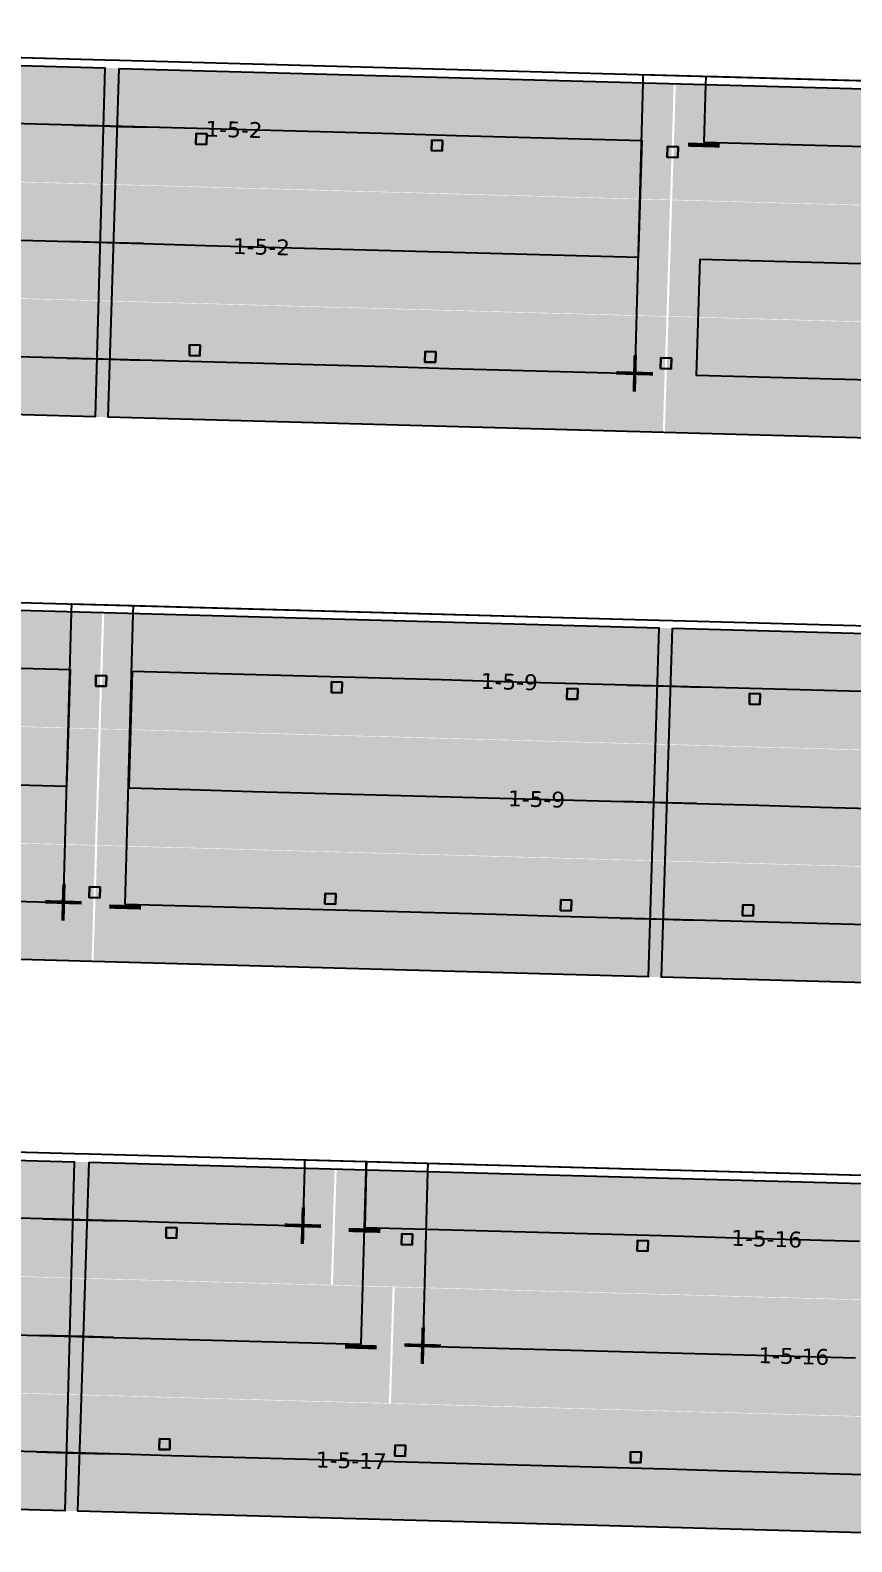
# Model space of a CAD drawing. Header units: metres. Extents: x 1477905 to 1478744, y 4202276 to 4202610.
# Drawn here: x 1478162.78 to 1478178.36, y 4202398.71 to 4202427.37 of the extents above; entities that cross this region are included whole.
import ezdxf

# ---------------------------------------------------------------- set-up
doc = ezdxf.new("R2010")
doc.units = ezdxf.units.M
for name, color, linetype in [('PVcase DC Extensions', 170, 'Continuous'), ('PVcase Device Coloring', 7, 'Continuous'), ('PVcase Polarity Symbols', 7, 'Continuous'), ('PVcase Poles', 7, 'Continuous'), ('PVcase PV Modules (full frames)', 142, 'Continuous'), ('PVcase PV Modules (optimised)', 142, 'Continuous'), ('PVcase String Cables', 150, 'Continuous'), ('PVcase Stringing Numbers', 7, 'Continuous'), ('PVcase Strings', 92, 'Continuous')]:
    doc.layers.add(name, color=color, linetype=linetype)
doc.styles.get("Standard").update_dxf_attribs({"font": 'verdana.ttf'})
doc.styles.add('UBS-Style de texte', font='verdana.ttf')

# ---------------------------------------------------------------- blocks, each defined once
blk = doc.blocks.new('3P18@15DEG F FX ID1 PVBlock')
at = {"layer": 'PVcase PV Modules (optimised)', "color": 0}
blk.add_polyline3d([(0, 0, 1.773945735132677), (21.06698842950539, -0.5810537936249766, 1.773945735132684), (20.88445742833417, -7.198992669318528, 7.019385073192552e-15), (-0.1825310011712116, -6.617938875693552, 0)], close=True, dxfattribs=at)

msp = doc.modelspace()

# ---------------------------------------------------------------- hatches: boundary and pattern name
at = {"layer": 'PVcase Device Coloring', "true_color": 0x139700, "transparency": 33554582}
for points in [[(1478158.379198081, 4202426.815126563), (1478158.310519486, 4202424.61580499), (1478174.914426429, 4202424.157848548), (1478174.983105024, 4202426.357170122)], [(1478175.022086596, 4202426.35609496), (1478174.953408001, 4202424.156773387), (1478185.466437953, 4202423.866810921), (1478185.535116548, 4202426.066132494)], [(1478159.489675924, 4202424.573619454), (1478159.420997329, 4202422.374297881), (1478174.845446347, 4202421.948872359), (1478174.914124943, 4202424.148193932)], [(1478174.953106514, 4202424.147118771), (1478174.884427919, 4202421.947797197), (1478185.397457871, 4202421.657834731), (1478185.466136466, 4202423.857156305)], [(1478143.011875139, 4202422.817218987), (1478142.943196544, 4202420.617897414), (1478174.776466266, 4202419.739896168), (1478174.845144861, 4202421.939217742)], [(1478174.884126432, 4202421.93814258), (1478174.815447837, 4202419.738821006), (1478185.328477789, 4202419.448858541), (1478185.397156384, 4202421.648180114)], [(1478147.537596262, 4202416.785730777), (1478147.47108056, 4202414.586349549), (1478164.080909217, 4202414.128229777), (1478164.147424918, 4202416.327611006)], [(1478164.188557522, 4202416.326476518), (1478164.117851767, 4202414.127210855), (1478179.542255378, 4202413.701786584), (1478179.612961133, 4202415.901052247)], [(1478148.652437977, 4202414.544103307), (1478148.585922275, 4202412.344722078), (1478164.014101523, 4202411.91919367), (1478164.080617225, 4202414.118574899)], [(1478164.121749828, 4202414.117440411), (1478164.051044073, 4202411.918174748), (1478180.64362319, 4202411.46053074), (1478180.714328945, 4202413.659796403)], [(1478132.179231425, 4202412.787576125), (1478132.112715723, 4202410.588194896), (1478163.94729383, 4202409.710157563), (1478164.013809531, 4202411.909538792)], [(1478164.054942135, 4202411.908404304), (1478163.98423638, 4202409.709138641), (1478195.81359842, 4202408.831245173), (1478195.884304175, 4202411.030510835)], [(1478153.110476952, 4202406.203364859), (1478153.038731618, 4202404.00412787), (1478168.483166716, 4202403.578151099), (1478168.55491205, 4202405.777388088)], [(1478168.593890336, 4202405.776313019), (1478168.522145001, 4202403.57707603), (1478184.896023168, 4202403.125464065), (1478184.967768502, 4202405.324701054)], [(1478153.050520244, 4202403.994139793), (1478152.97877491, 4202401.794902804), (1478169.583453323, 4202401.336925076), (1478169.655198657, 4202403.536162065)], [(1478169.694176942, 4202403.535086997), (1478169.622431608, 4202401.335850008), (1478184.823962885, 4202400.916572831), (1478184.895708219, 4202403.11580982)], [(1478152.990563536, 4202401.784914727), (1478152.918818201, 4202399.585677738), (1478184.751902602, 4202398.707681596), (1478184.823647936, 4202400.906918585)]]:
    msp.add_hatch(color=84, dxfattribs=at).paths.add_polyline_path(points, flags=0)

# ---------------------------------------------------------------- linework, layer by layer
at = {"layer": 'PVcase DC Extensions'}
for points in [[(1478163.601798494, 4202425.570472829, 83.21829868234649), (1478164.168581898, 4202425.554840237, 83.21720517839087), (1478164.435735775, 4202425.547471801, 83.21647422608903), (1478165.002467852, 4202425.531840624, 83.20876581853567)], [(1478164.93348777, 4202423.322864435, 82.6166425709896), (1478164.366755693, 4202423.338495609, 82.62435097796235), (1478164.106507832, 4202423.34567357, 82.62502830450669), (1478163.539724428, 4202423.361306163, 82.62612180837904)], [(1478163.477650363, 4202421.152139496, 82.033944934413), (1478164.044433766, 4202421.136506904, 82.03285143062394), (1478164.297775611, 4202421.129519421, 82.03222773058368), (1478164.864507688, 4202421.113888244, 82.02451932319372)], [(1478174.09987753, 4202414.952502054, 82.89477805848546), (1478174.66663407, 4202414.936870202, 82.88915046568995), (1478174.927051967, 4202414.929687552, 82.88560516144416), (1478175.493754184, 4202414.9140572, 82.87594652263249)], [(1478175.422738044, 4202412.705137166, 82.28385447221898), (1478174.856035827, 4202412.720767519, 82.29351311124012), (1478174.599826377, 4202412.727834094, 82.29700165864851), (1478174.033069837, 4202412.743465947, 82.30262925181846)], [(1478173.966262144, 4202410.53442984, 81.7104804448997), (1478174.533018684, 4202410.518797987, 81.70485285185678), (1478174.785019686, 4202410.511847486, 81.70142106128456), (1478175.351721904, 4202410.496217133, 81.69176242226342)], [(1478163.021708556, 4202404.829392833, 82.9811800283803), (1478163.588492244, 4202404.813760228, 82.98211462661871), (1478163.868630111, 4202404.806033676, 82.97656382118701), (1478164.435314413, 4202404.790403818, 82.9659050537582)], [(1478164.36325413, 4202402.581512583, 82.37383172118703), (1478163.796569828, 4202402.597142447, 82.38449048978038), (1478163.528535536, 4202402.604535166, 82.38993745717113), (1478162.961751848, 4202402.620167767, 82.38900285780828)], [(1478162.90179514, 4202400.410942701, 81.79682568698682), (1478163.468578828, 4202400.395310095, 81.79776028497582), (1478163.724509545, 4202400.388251207, 81.79241715562928), (1478164.291193847, 4202400.372621349, 81.78175838861587)]]:
    msp.add_polyline3d(points, dxfattribs=at)
at = {"layer": 'PVcase Poles'}
for points in [[(1478165.926148999, 4202425.210441369, 79.77981259406167), (1478165.931663152, 4202425.41036534, 79.77981259406167), (1478165.931663152, 4202425.41036534, 83.17041672277263), (1478165.926148999, 4202425.210441369, 83.11682193098483), (1478165.926148999, 4202425.210441369, 79.77981259406167), (1478166.12607297, 4202425.204927216, 79.77981259406167), (1478166.12607297, 4202425.204927216, 83.1141026646283), (1478165.926148999, 4202425.210441369, 83.11682193098483), (1478166.12607297, 4202425.204927216, 83.1141026646283), (1478166.131587123, 4202425.404851188, 83.16769745641611), (1478166.131587123, 4202425.404851188, 79.77981259406167), (1478166.12607297, 4202425.204927216, 79.77981259406167), (1478166.131587123, 4202425.404851188, 79.77981259406167), (1478165.931663152, 4202425.41036534, 79.77981259406167), (1478166.131587123, 4202425.404851188, 79.77981259406167), (1478166.131587123, 4202425.404851188, 83.16769745641611), (1478165.931663152, 4202425.41036534, 83.17041672277263)], [(1478170.393037272, 4202425.087239024, 79.75779995250696), (1478170.398551425, 4202425.287162996, 79.75779995250696), (1478170.398551425, 4202425.287162996, 83.1096603322134), (1478170.393037272, 4202425.087239024, 83.0560655404256), (1478170.393037272, 4202425.087239024, 79.75779995250696), (1478170.592961243, 4202425.081724872, 79.75779995250696), (1478170.592961243, 4202425.081724872, 83.05334627406909), (1478170.393037272, 4202425.087239024, 83.0560655404256), (1478170.592961243, 4202425.081724872, 83.05334627406909), (1478170.598475395, 4202425.281648844, 83.10694106585689), (1478170.598475395, 4202425.281648844, 79.75779995250696), (1478170.592961243, 4202425.081724872, 79.75779995250696), (1478170.598475395, 4202425.281648844, 79.75779995250696), (1478170.398551425, 4202425.287162996, 79.75779995250696), (1478170.598475395, 4202425.281648844, 79.75779995250696), (1478170.598475395, 4202425.281648844, 83.10694106585689), (1478170.398551425, 4202425.287162996, 83.1096603322134)], [(1478174.859925546, 4202424.964036679, 79.68925363492346), (1478174.865439698, 4202425.163960651, 79.68925363492346), (1478174.865439698, 4202425.163960651, 83.04890394140291), (1478174.859925546, 4202424.964036679, 82.99530914961511), (1478174.859925546, 4202424.964036679, 79.68925363492346), (1478175.059849516, 4202424.958522527, 79.68925363492346), (1478175.059849516, 4202424.958522527, 82.9925898832586), (1478174.859925546, 4202424.964036679, 82.99530914961511), (1478175.059849516, 4202424.958522527, 82.9925898832586), (1478175.065363669, 4202425.158446498, 83.04618467504639), (1478175.065363669, 4202425.158446498, 79.68925363492346), (1478175.059849516, 4202424.958522527, 79.68925363492346), (1478175.065363669, 4202425.158446498, 79.68925363492346), (1478174.865439698, 4202425.163960651, 79.68925363492346), (1478175.065363669, 4202425.158446498, 79.68925363492346), (1478175.065363669, 4202425.158446498, 83.04618467504639), (1478174.865439698, 4202425.163960651, 83.04890394140291)], [(1478165.800957002, 4202421.201368976, 79.74546816395869), (1478165.806471155, 4202421.401292948, 79.74546816395869), (1478165.806471155, 4202421.401292948, 82.09577183708592), (1478165.800957002, 4202421.201368976, 82.04217704529812), (1478165.800957002, 4202421.201368976, 79.74546816395869), (1478166.000880973, 4202421.195854824, 79.74546816395869), (1478166.000880973, 4202421.195854824, 82.03945777894161), (1478165.800957002, 4202421.201368976, 82.04217704529812), (1478166.000880973, 4202421.195854824, 82.03945777894161), (1478166.006395125, 4202421.395778796, 82.0930525707294), (1478166.006395125, 4202421.395778796, 79.74546816395869), (1478166.000880973, 4202421.195854824, 79.74546816395869), (1478166.006395125, 4202421.395778796, 79.74546816395869), (1478165.806471155, 4202421.401292948, 79.74546816395869), (1478166.006395125, 4202421.395778796, 79.74546816395869), (1478166.006395125, 4202421.395778796, 82.0930525707294), (1478165.806471155, 4202421.401292948, 82.09577183708592)], [(1478170.267845275, 4202421.078166631, 79.67862141366622), (1478170.273359427, 4202421.278090603, 79.67862141366622), (1478170.273359427, 4202421.278090603, 82.03501544627687), (1478170.267845275, 4202421.078166631, 81.98142065448907), (1478170.267845275, 4202421.078166631, 79.67862141366622), (1478170.467769246, 4202421.072652479, 79.67862141366622), (1478170.467769246, 4202421.072652479, 81.97870138813256), (1478170.267845275, 4202421.078166631, 81.98142065448907), (1478170.467769246, 4202421.072652479, 81.97870138813256), (1478170.473283398, 4202421.27257645, 82.03229617992035), (1478170.473283398, 4202421.27257645, 79.67862141366622), (1478170.467769246, 4202421.072652479, 79.67862141366622), (1478170.473283398, 4202421.27257645, 79.67862141366622), (1478170.273359427, 4202421.278090603, 79.67862141366622), (1478170.473283398, 4202421.27257645, 79.67862141366622), (1478170.473283398, 4202421.27257645, 82.03229617992035), (1478170.273359427, 4202421.278090603, 82.03501544627687)], [(1478174.734733548, 4202420.954964286, 79.61778560224343), (1478174.7402477, 4202421.154888257, 79.61778560224343), (1478174.7402477, 4202421.154888257, 81.97425905546783), (1478174.734733548, 4202420.954964286, 81.92066426368002), (1478174.734733548, 4202420.954964286, 79.61778560224343), (1478174.934657519, 4202420.949450133, 79.61778560224343), (1478174.934657519, 4202420.949450133, 81.91794499732352), (1478174.734733548, 4202420.954964286, 81.92066426368002), (1478174.934657519, 4202420.949450133, 81.91794499732352), (1478174.940171671, 4202421.149374105, 81.9715397891113), (1478174.940171671, 4202421.149374105, 79.61778560224343), (1478174.934657519, 4202420.949450133, 79.61778560224343), (1478174.940171671, 4202421.149374105, 79.61778560224343), (1478174.7402477, 4202421.154888257, 79.61778560224343), (1478174.940171671, 4202421.149374105, 79.61778560224343), (1478174.940171671, 4202421.149374105, 81.9715397891113), (1478174.7402477, 4202421.154888257, 81.97425905546783)], [(1478164.025520223, 4202414.934442405, 79.64845971590462), (1478164.031034376, 4202415.134366376, 79.64845971590462), (1478164.031034376, 4202415.134366376, 82.96905651197123), (1478164.025520223, 4202414.934442405, 82.91546403351681), (1478164.025520223, 4202414.934442405, 79.64845971590462), (1478164.225444194, 4202414.928928252, 79.64845971590462), (1478164.225444194, 4202414.928928252, 82.91347889416095), (1478164.025520223, 4202414.934442405, 82.91546403351681), (1478164.225444194, 4202414.928928252, 82.91347889416095), (1478164.230958347, 4202415.128852224, 82.96707137261537), (1478164.230958347, 4202415.128852224, 79.64845971590462), (1478164.225444194, 4202414.928928252, 79.64845971590462), (1478164.230958347, 4202415.128852224, 79.64845971590462), (1478164.031034376, 4202415.134366376, 79.64845971590462), (1478164.230958347, 4202415.128852224, 79.64845971590462), (1478164.230958347, 4202415.128852224, 82.96707137261537), (1478164.031034376, 4202415.134366376, 82.96905651197123)], [(1478168.492601311, 4202414.811234741, 79.58762127849363), (1478168.498115463, 4202415.011158713, 79.58762127849363), (1478168.498115463, 4202415.011158713, 82.92470075849316), (1478168.492601311, 4202414.811234741, 82.87110828003874), (1478168.492601311, 4202414.811234741, 79.58762127849363), (1478168.692525281, 4202414.805720589, 79.58762127849363), (1478168.692525281, 4202414.805720589, 82.86912314068287), (1478168.492601311, 4202414.811234741, 82.87110828003874), (1478168.692525281, 4202414.805720589, 82.86912314068287), (1478168.698039434, 4202415.005644561, 82.92271561913728), (1478168.698039434, 4202415.005644561, 79.58762127849363), (1478168.692525281, 4202414.805720589, 79.58762127849363), (1478168.698039434, 4202415.005644561, 79.58762127849363), (1478168.498115463, 4202415.011158713, 79.58762127849363), (1478168.698039434, 4202415.005644561, 79.58762127849363), (1478168.698039434, 4202415.005644561, 82.92271561913728), (1478168.498115463, 4202415.011158713, 82.92470075849316)], [(1478172.959682398, 4202414.688027078, 79.52678284108262), (1478172.96519655, 4202414.88795105, 79.52678284108262), (1478172.96519655, 4202414.88795105, 82.88034500501507), (1478172.959682398, 4202414.688027078, 82.82675252656065), (1478172.959682398, 4202414.688027078, 79.52678284108262), (1478173.159606369, 4202414.682512926, 79.52678284108262), (1478173.159606369, 4202414.682512926, 82.82476738720479), (1478172.959682398, 4202414.688027078, 82.82675252656065), (1478173.159606369, 4202414.682512926, 82.82476738720479), (1478173.165120521, 4202414.882436898, 82.8783598656592), (1478173.165120521, 4202414.882436898, 79.52678284108262), (1478173.159606369, 4202414.682512926, 79.52678284108262), (1478173.165120521, 4202414.882436898, 79.52678284108262), (1478172.96519655, 4202414.88795105, 79.52678284108262), (1478173.165120521, 4202414.882436898, 79.52678284108262), (1478173.165120521, 4202414.882436898, 82.8783598656592), (1478172.96519655, 4202414.88795105, 82.88034500501507)], [(1478176.417200536, 4202414.59266442, 79.47969392626561), (1478176.422714688, 4202414.792588391, 79.47969392626561), (1478176.422714688, 4202414.792588391, 82.83439261287874), (1478176.417200536, 4202414.59266442, 82.78079499717252), (1478176.417200536, 4202414.59266442, 79.47969392626561), (1478176.617124506, 4202414.587150267, 79.47969392626561), (1478176.617124506, 4202414.587150267, 82.7773875752993), (1478176.417200536, 4202414.59266442, 82.78079499717252), (1478176.617124506, 4202414.587150267, 82.7773875752993), (1478176.622638659, 4202414.787074239, 82.83098519100551), (1478176.622638659, 4202414.787074239, 79.47969392626561), (1478176.617124506, 4202414.587150267, 79.47969392626561), (1478176.622638659, 4202414.787074239, 79.47969392626561), (1478176.422714688, 4202414.792588391, 79.47969392626561), (1478176.622638659, 4202414.787074239, 79.47969392626561), (1478176.622638659, 4202414.787074239, 82.83098519100551), (1478176.422714688, 4202414.792588391, 82.83439261287874)], [(1478163.904270896, 4202410.925261267, 79.58483736349815), (1478163.909785048, 4202411.125185239, 79.58483736349815), (1478163.909785048, 4202411.125185239, 81.89436523875669), (1478163.904270896, 4202410.925261267, 81.84077276030227), (1478163.904270896, 4202410.925261267, 79.58483736349815), (1478164.104194866, 4202410.919747115, 79.58483736349815), (1478164.104194866, 4202410.919747115, 81.8387876209464), (1478163.904270896, 4202410.925261267, 81.84077276030227), (1478164.104194866, 4202410.919747115, 81.8387876209464), (1478164.109709019, 4202411.119671087, 81.89238009940081), (1478164.109709019, 4202411.119671087, 79.58483736349815), (1478164.104194866, 4202410.919747115, 79.58483736349815), (1478164.109709019, 4202411.119671087, 79.58483736349815), (1478163.909785048, 4202411.125185239, 79.58483736349815), (1478164.109709019, 4202411.119671087, 79.58483736349815), (1478164.109709019, 4202411.119671087, 81.89238009940081), (1478163.909785048, 4202411.125185239, 81.89436523875669)], [(1478168.371351983, 4202410.802053605, 79.51609954949608), (1478168.376866135, 4202411.001977577, 79.51609954949608), (1478168.376866135, 4202411.001977577, 81.85000948552832), (1478168.371351983, 4202410.802053605, 81.79641700707391), (1478168.371351983, 4202410.802053605, 79.51609954949608), (1478168.571275953, 4202410.796539453, 79.51609954949608), (1478168.571275953, 4202410.796539453, 81.79443186771803), (1478168.371351983, 4202410.802053605, 81.79641700707391), (1478168.571275953, 4202410.796539453, 81.79443186771803), (1478168.576790106, 4202410.996463425, 81.84802434617245), (1478168.576790106, 4202410.996463425, 79.51609954949608), (1478168.571275953, 4202410.796539453, 79.51609954949608), (1478168.576790106, 4202410.996463425, 79.51609954949608), (1478168.376866135, 4202411.001977577, 79.51609954949608), (1478168.576790106, 4202410.996463425, 79.51609954949608), (1478168.576790106, 4202410.996463425, 81.84802434617245), (1478168.376866135, 4202411.001977577, 81.85000948552832)], [(1478172.83843307, 4202410.678845941, 79.4552611120681), (1478172.843947222, 4202410.878769913, 79.4552611120681), (1478172.843947222, 4202410.878769913, 81.80565373180052), (1478172.83843307, 4202410.678845941, 81.7520612533461), (1478172.83843307, 4202410.678845941, 79.4552611120681), (1478173.038357041, 4202410.673331789, 79.4552611120681), (1478173.038357041, 4202410.673331789, 81.75007611399023), (1478172.83843307, 4202410.678845941, 81.7520612533461), (1478173.038357041, 4202410.673331789, 81.75007611399023), (1478173.043871193, 4202410.87325576, 81.80366859244465), (1478173.043871193, 4202410.87325576, 79.4552611120681), (1478173.038357041, 4202410.673331789, 79.4552611120681), (1478173.043871193, 4202410.87325576, 79.4552611120681), (1478172.843947222, 4202410.878769913, 79.4552611120681), (1478173.043871193, 4202410.87325576, 79.4552611120681), (1478173.043871193, 4202410.87325576, 81.80366859244465), (1478172.843947222, 4202410.878769913, 81.80565373180052)], [(1478176.288313294, 4202410.583693947, 79.40827622016683), (1478176.293827447, 4202410.783617918, 79.40827622016683), (1478176.293827447, 4202410.783617918, 81.75980434766727), (1478176.288313294, 4202410.583693947, 81.70620673196106), (1478176.288313294, 4202410.583693947, 79.40827622016683), (1478176.488237265, 4202410.578179794, 79.40827622016683), (1478176.488237265, 4202410.578179794, 81.70279931008783), (1478176.288313294, 4202410.583693947, 81.70620673196106), (1478176.488237265, 4202410.578179794, 81.70279931008783), (1478176.493751417, 4202410.778103766, 81.75639692579404), (1478176.493751417, 4202410.778103766, 79.40827622016683), (1478176.488237265, 4202410.578179794, 79.40827622016683), (1478176.493751417, 4202410.778103766, 79.40827622016683), (1478176.293827447, 4202410.783617918, 79.40827622016683), (1478176.493751417, 4202410.778103766, 79.40827622016683), (1478176.493751417, 4202410.778103766, 81.75639692579404), (1478176.293827447, 4202410.783617918, 81.75980434766727)], [(1478165.358635614, 4202404.469014491, 79.50068898662481), (1478165.364149767, 4202404.668938463, 79.50068898662481), (1478165.364149767, 4202404.668938463, 82.9227080216068), (1478165.358635614, 4202404.469014491, 82.86910871147835), (1478165.358635614, 4202404.469014491, 79.50068898662481), (1478165.558559585, 4202404.463500339, 79.50068898662481), (1478165.558559585, 4202404.463500339, 82.86534834062712), (1478165.358635614, 4202404.469014491, 82.86910871147835), (1478165.558559585, 4202404.463500339, 82.86534834062712), (1478165.564073737, 4202404.66342431, 82.91894765075556), (1478165.564073737, 4202404.66342431, 79.50068898662481), (1478165.558559585, 4202404.463500339, 79.50068898662481), (1478165.564073737, 4202404.66342431, 79.50068898662481), (1478165.364149767, 4202404.668938463, 79.50068898662481), (1478165.564073737, 4202404.66342431, 79.50068898662481), (1478165.564073737, 4202404.66342431, 82.91894765075556), (1478165.364149767, 4202404.668938463, 82.9227080216068)], [(1478169.825147335, 4202404.345822532, 79.41043009953609), (1478169.830661488, 4202404.545746503, 79.41043009953609), (1478169.830661488, 4202404.545746503, 82.83869738345454), (1478169.825147335, 4202404.345822532, 82.78509807332611), (1478169.825147335, 4202404.345822532, 79.41043009953609), (1478170.025071306, 4202404.340308379, 79.41043009953609), (1478170.025071306, 4202404.340308379, 82.78133770247487), (1478169.825147335, 4202404.345822532, 82.78509807332611), (1478170.025071306, 4202404.340308379, 82.78133770247487), (1478170.030585459, 4202404.540232351, 82.83493701260332), (1478170.030585459, 4202404.540232351, 79.41043009953609), (1478170.025071306, 4202404.340308379, 79.41043009953609), (1478170.030585459, 4202404.540232351, 79.41043009953609), (1478169.830661488, 4202404.545746503, 79.41043009953609), (1478170.030585459, 4202404.540232351, 79.41043009953609), (1478170.030585459, 4202404.540232351, 82.83493701260332), (1478169.830661488, 4202404.545746503, 82.83869738345454)], [(1478174.291659056, 4202404.222630572, 79.33545067138974), (1478174.297173209, 4202404.422554543, 79.33545067138974), (1478174.297173209, 4202404.422554543, 82.75468674505233), (1478174.291659056, 4202404.222630572, 82.70108743492388), (1478174.291659056, 4202404.222630572, 79.33545067138974), (1478174.491583027, 4202404.217116419, 79.33545067138974), (1478174.491583027, 4202404.217116419, 82.69732706407265), (1478174.291659056, 4202404.222630572, 82.70108743492388), (1478174.491583027, 4202404.217116419, 82.69732706407265), (1478174.49709718, 4202404.417040391, 82.75092637420109), (1478174.49709718, 4202404.417040391, 79.33545067138974), (1478174.491583027, 4202404.217116419, 79.33545067138974), (1478174.49709718, 4202404.417040391, 79.33545067138974), (1478174.297173209, 4202404.422554543, 79.33545067138974), (1478174.49709718, 4202404.417040391, 79.33545067138974), (1478174.49709718, 4202404.417040391, 82.75092637420109), (1478174.297173209, 4202404.422554543, 82.75468674505233)], [(1478165.227853358, 4202400.460096284, 79.47291134716819), (1478165.233367511, 4202400.660020255, 79.47291134716819), (1478165.233367511, 4202400.660020255, 81.84815372655012), (1478165.227853358, 4202400.460096284, 81.79455441642168), (1478165.227853358, 4202400.460096284, 79.47291134716819), (1478165.427777329, 4202400.454582131, 79.47291134716819), (1478165.427777329, 4202400.454582131, 81.79079404557045), (1478165.227853358, 4202400.460096284, 81.79455441642168), (1478165.427777329, 4202400.454582131, 81.79079404557045), (1478165.433291481, 4202400.654506103, 81.84439335569888), (1478165.433291481, 4202400.654506103, 79.47291134716819), (1478165.427777329, 4202400.454582131, 79.47291134716819), (1478165.433291481, 4202400.654506103, 79.47291134716819), (1478165.233367511, 4202400.660020255, 79.47291134716819), (1478165.433291481, 4202400.654506103, 79.47291134716819), (1478165.433291481, 4202400.654506103, 81.84439335569888), (1478165.233367511, 4202400.660020255, 81.84815372655012)], [(1478169.694365079, 4202400.336904325, 79.37833845872123), (1478169.699879231, 4202400.536828296, 79.37833845872123), (1478169.699879231, 4202400.536828296, 81.76414308840053), (1478169.694365079, 4202400.336904325, 81.7105437782721), (1478169.694365079, 4202400.336904325, 79.37833845872123), (1478169.89428905, 4202400.331390172, 79.37833845872123), (1478169.89428905, 4202400.331390172, 81.70678340742086), (1478169.694365079, 4202400.336904325, 81.7105437782721), (1478169.89428905, 4202400.331390172, 81.70678340742086), (1478169.899803202, 4202400.531314144, 81.76038271754929), (1478169.899803202, 4202400.531314144, 79.37833845872123), (1478169.89428905, 4202400.331390172, 79.37833845872123), (1478169.899803202, 4202400.531314144, 79.37833845872123), (1478169.699879231, 4202400.536828296, 79.37833845872123), (1478169.899803202, 4202400.531314144, 79.37833845872123), (1478169.899803202, 4202400.531314144, 81.76038271754929), (1478169.699879231, 4202400.536828296, 81.76414308840053)], [(1478174.1608768, 4202400.213712365, 79.29036967808543), (1478174.166390952, 4202400.413636337, 79.29036967808543), (1478174.166390952, 4202400.413636337, 81.68013245024828), (1478174.1608768, 4202400.213712365, 81.62653314011985), (1478174.1608768, 4202400.213712365, 79.29036967808543), (1478174.360800771, 4202400.208198213, 79.29036967808543), (1478174.360800771, 4202400.208198213, 81.62277276926861), (1478174.1608768, 4202400.213712365, 81.62653314011985), (1478174.360800771, 4202400.208198213, 81.62277276926861), (1478174.366314923, 4202400.408122185, 81.67637207939705), (1478174.366314923, 4202400.408122185, 79.29036967808543), (1478174.360800771, 4202400.208198213, 79.29036967808543), (1478174.366314923, 4202400.408122185, 79.29036967808543), (1478174.166390952, 4202400.413636337, 79.29036967808543), (1478174.366314923, 4202400.408122185, 79.29036967808543), (1478174.366314923, 4202400.408122185, 81.67637207939705), (1478174.166390952, 4202400.413636337, 81.68013245024828)]]:
    msp.add_polyline3d(points, dxfattribs=at)
at = {"layer": 'PVcase String Cables'}
for points in [[(1478195.321906073, 4202415.617837013, 82.8334404731007), (1478196.031156471, 4202415.598274995, 82.82135230132256), (1478196.031156471, 4202415.598274995, 79.2095591143313), (1478197.120782132, 4202415.568221748, 79.2), (1478197.191627125, 4202418.148372934, 79.2), (1478197.262472117, 4202420.728524121, 79.2), (1478197.33331711, 4202423.308675306, 79.2), (1478197.404162103, 4202425.888826492, 79.2), (1478196.315999958, 4202425.91883936, 79.20630078070609), (1478196.315999958, 4202425.91883936, 82.9923492344393), (1478185.804484446, 4202426.20876005, 83.22106660622603), (1478185.539798373, 4202426.216060421, 83.22472566603214), (1478164.474756897, 4202426.797060502, 83.51124187426069), (1478164.203696378, 4202426.804536689, 83.51199952218735), (1478143.700601471, 4202427.370037584, 83.55155646068384), (1478143.696465857, 4202427.220094615, 83.55155631119159), (1478143.544267918, 4202421.701927024, 82.07240271783314)], [(1478195.321906073, 4202415.617837013, 82.8334404731007), (1478196.031156471, 4202415.598274995, 82.82135230132256), (1478196.031156471, 4202415.598274995, 79.2095591143313), (1478197.120782132, 4202415.568221748, 79.2), (1478197.191627125, 4202418.148372934, 79.2), (1478197.262472117, 4202420.728524121, 79.2), (1478197.33331711, 4202423.308675306, 79.2), (1478197.404162103, 4202425.888826492, 79.2), (1478196.315999958, 4202425.91883936, 79.20630078070609), (1478196.315999958, 4202425.91883936, 82.9923492344393), (1478185.804484446, 4202426.208760049, 83.22106660622535), (1478185.539798373, 4202426.21606042, 83.22472566603174), (1478164.474756897, 4202426.7970605, 83.5112418742599), (1478164.203696378, 4202426.804536686, 83.5119995221872), (1478157.773507628, 4202426.981889301, 83.52440538491427), (1478157.769372014, 4202426.831946326, 83.52440523542172), (1478157.739038952, 4202425.732175043, 83.22960979490905)], [(1478195.321906073, 4202415.617837013, 82.8334404731007), (1478196.031156471, 4202415.598274995, 82.82135230132256), (1478196.031156471, 4202415.598274995, 79.2095591143313), (1478197.120782132, 4202415.568221748, 79.2), (1478197.191627125, 4202418.148372933, 79.2), (1478197.262472117, 4202420.72852412, 79.2), (1478197.33331711, 4202423.308675306, 79.2), (1478197.404162103, 4202425.888826491, 79.2), (1478196.315999958, 4202425.918839359, 79.20630078070533), (1478196.315999958, 4202425.918839359, 82.99234923443862), (1478185.804484446, 4202426.208760048, 83.22106660622468), (1478185.539798373, 4202426.21606042, 83.22472566603452), (1478164.474756897, 4202426.7970605, 83.5112418742599), (1478164.203696378, 4202426.804536686, 83.5119995221872), (1478158.944917909, 4202426.949580346, 83.52214536492026), (1478158.940782295, 4202426.799637371, 83.52214521542766), (1478158.849516795, 4202423.490667934, 82.63517069859539)], [(1478195.321906073, 4202415.617837013, 82.8334404731007), (1478196.031156471, 4202415.598274995, 82.82135230132256), (1478196.031156471, 4202415.598274995, 79.2095591143313), (1478197.120782132, 4202415.568221748, 79.2), (1478197.191627125, 4202418.148372933, 79.2), (1478197.262472117, 4202420.72852412, 79.2), (1478197.33331711, 4202423.308675306, 79.2), (1478197.404162103, 4202425.888826491, 79.2), (1478196.315999958, 4202425.918839359, 79.20630078070533), (1478196.315999958, 4202425.918839359, 82.99234923443862), (1478185.804484446, 4202426.208760048, 83.22106660622468), (1478185.539798373, 4202426.21606042, 83.22472566603452), (1478164.474756897, 4202426.797060499, 83.51124187426267), (1478164.203696378, 4202426.804536686, 83.5119995221872), (1478158.946059537, 4202426.949548858, 83.52214316236008), (1478158.941923923, 4202426.799605884, 83.52214301286752), (1478158.91159086, 4202425.6998346, 83.22734757235484)], [(1478195.321906073, 4202415.617837013, 82.8334404731007), (1478196.031156471, 4202415.598274995, 82.82135230132256), (1478196.031156471, 4202415.598274995, 79.2095591143313), (1478197.120782132, 4202415.568221748, 79.2), (1478197.191627125, 4202418.148372934, 79.2), (1478197.262472117, 4202420.728524121, 79.2), (1478197.33331711, 4202423.308675307, 79.2), (1478197.404162103, 4202425.888826493, 79.2), (1478196.315999958, 4202425.918839361, 79.20630078070684), (1478196.315999958, 4202425.918839361, 82.99234923443998), (1478185.804484446, 4202426.208760049, 83.22106660622535), (1478185.539798373, 4202426.21606042, 83.22472566603174), (1478164.474756897, 4202426.797060499, 83.51124187426267), (1478164.203696378, 4202426.804536686, 83.5119995221872), (1478160.117469818, 4202426.917239903, 83.51988314236561), (1478160.113334204, 4202426.767296928, 83.51988299287301), (1478160.022068703, 4202423.458327491, 82.6329084760412)], [(1478195.321906073, 4202415.617837013, 82.8334404731007), (1478196.031156471, 4202415.598274995, 82.82135230132256), (1478196.031156471, 4202415.598274995, 79.2095591143313), (1478197.120782132, 4202415.568221748, 79.2), (1478197.191627125, 4202418.148372934, 79.2), (1478197.262472117, 4202420.728524121, 79.2), (1478197.33331711, 4202423.308675306, 79.2), (1478197.404162103, 4202425.888826492, 79.2), (1478196.315999958, 4202425.918839359, 79.20630078070533), (1478196.315999958, 4202425.918839359, 82.99234923443862), (1478185.804484446, 4202426.208760043, 83.22106660622569), (1478185.539798373, 4202426.216060414, 83.22472566603214), (1478174.400407039, 4202426.523298695, 83.37623812189695), (1478174.396271425, 4202426.373355723, 83.37623069261186), (1478174.244073487, 4202420.855188131, 81.89694313823705)], [(1478195.321906073, 4202415.617837013, 82.8334404731007), (1478196.031156471, 4202415.598274995, 82.82135230132256), (1478196.031156471, 4202415.598274995, 79.2095591143313), (1478197.120782132, 4202415.568221748, 79.2), (1478197.191627125, 4202418.148372934, 79.2), (1478197.262472117, 4202420.728524121, 79.2), (1478197.33331711, 4202423.308675306, 79.2), (1478197.404162103, 4202425.888826492, 79.2), (1478196.315999958, 4202425.918839359, 79.20630078070533), (1478196.315999958, 4202425.918839359, 82.99234923443862), (1478185.804484446, 4202426.208760042, 83.221066606225), (1478185.539798373, 4202426.216060414, 83.22472566603214), (1478175.588948051, 4202426.490517253, 83.36007217868826), (1478175.584812437, 4202426.34057428, 83.36006474940278), (1478175.554479375, 4202425.240802997, 83.06524261045563)], [(1478132.712730114, 4202411.672253659, 81.79922622862681), (1478132.864928053, 4202417.190421252, 83.27839919554535), (1478132.869063666, 4202417.340364204, 83.2784003978736), (1478153.360654343, 4202416.775180606, 83.3905205433516), (1478153.638475549, 4202416.767517951, 83.39310459083799), (1478174.704426301, 4202416.186492788, 83.1839308375258), (1478174.967224861, 4202416.179244476, 83.18035727945468), (1478195.321906073, 4202415.617837013, 82.8334404731007)], [(1478146.8985584, 4202415.70274833, 83.06055114888402), (1478146.928891462, 4202416.802519615, 83.35535045073956), (1478146.933027076, 4202416.952462574, 83.35535165306688), (1478153.360654343, 4202416.775180606, 83.3905205433516), (1478153.638475549, 4202416.767517951, 83.39310459083799), (1478174.704426301, 4202416.186492788, 83.1839308375258), (1478174.967224861, 4202416.179244476, 83.18035727945468), (1478195.321906073, 4202415.617837013, 82.8334404731007)], [(1478148.013400115, 4202413.46112086, 82.47479758786476), (1478148.104665615, 4202416.770090299, 83.36178372237644), (1478148.108801229, 4202416.920033257, 83.36178492470376), (1478153.360654343, 4202416.775180606, 83.3905205433516), (1478153.638475549, 4202416.767517951, 83.39310459084031), (1478174.704426301, 4202416.186492788, 83.1839308375258), (1478174.967224861, 4202416.179244476, 83.18035727945468), (1478195.321906073, 4202415.617837013, 82.8334404731007)], [(1478148.071094951, 4202415.670408311, 83.06696670591687), (1478148.101428013, 4202416.770179596, 83.36176600777242), (1478148.105563627, 4202416.920122555, 83.36176721009973), (1478153.360654343, 4202416.775180606, 83.3905205433516), (1478153.638475549, 4202416.767517951, 83.39310459084031), (1478174.704426301, 4202416.186492788, 83.1839308375258), (1478174.967224861, 4202416.179244476, 83.18035727945468), (1478195.321906073, 4202415.617837013, 82.8334404731007)], [(1478149.185936666, 4202413.428780841, 82.48121314489887), (1478149.277202166, 4202416.73775028, 83.36819927941058), (1478149.28133778, 4202416.887693239, 83.36820048173904), (1478153.360654343, 4202416.775180607, 83.39052054335147), (1478153.638475549, 4202416.767517952, 83.39310459083828), (1478174.704426301, 4202416.186492789, 83.18393083752609), (1478174.967224861, 4202416.179244476, 83.18035727945468), (1478195.321906073, 4202415.617837013, 82.8334404731007)], [(1478163.413795141, 4202410.825480029, 81.81526086285717), (1478163.56599308, 4202416.343647622, 83.29448456648184), (1478163.570128694, 4202416.493590586, 83.29448852601762), (1478174.704426301, 4202416.186492788, 83.1839308375258), (1478174.967224861, 4202416.179244476, 83.18035727945468), (1478195.321906073, 4202415.617837013, 82.8334404731007)], [(1478164.586291475, 4202410.793141119, 81.80361859441649), (1478164.738489413, 4202416.311308711, 83.28284229779376), (1478164.742625027, 4202416.461251676, 83.28284625732981), (1478174.704426301, 4202416.186492788, 83.1839308375258), (1478174.967224861, 4202416.179244476, 83.18035727945468), (1478195.321906073, 4202415.617837013, 82.8334404731007)], [(1478195.321906073, 4202415.617837013, 82.8334404731007), (1478196.031156471, 4202415.598274995, 82.82135230132256), (1478196.031156471, 4202415.598274995, 79.2095591143313), (1478196.92085816, 4202415.573735904, 79.2), (1478196.84932561, 4202412.968544133, 79.2), (1478196.777793061, 4202410.363352362, 79.19999999999999), (1478196.706260512, 4202407.758160591, 79.2), (1478196.634727962, 4202405.15296882, 79.15788280688861), (1478195.744047544, 4202405.177534896, 79.18287926588822), (1478195.744047544, 4202405.177534896, 82.61126678904363), (1478185.233251589, 4202405.467435745, 82.87097798144063), (1478184.972659387, 4202405.474623202, 82.87512756556511), (1478163.909393663, 4202406.055574316, 83.27130662113949), (1478163.622408963, 4202406.063489711, 83.27690911967107), (1478142.555449153, 4202406.644542712, 83.24217069958777), (1478142.285561313, 4202406.651986554, 83.23938589041713), (1478121.806239898, 4202407.216831756, 82.979859128673), (1478121.802104284, 4202407.066888788, 82.97985267938674), (1478121.649906345, 4202401.548721196, 81.5005831593982)], [(1478195.321906073, 4202415.617837013, 82.8334404731007), (1478196.031156471, 4202415.598274995, 82.82135230132256), (1478196.031156471, 4202415.598274995, 79.2095591143313), (1478196.92085816, 4202415.573735904, 79.2), (1478196.84932561, 4202412.968544133, 79.2), (1478196.777793061, 4202410.363352362, 79.19999999999999), (1478196.706260512, 4202407.758160591, 79.2), (1478196.634727962, 4202405.15296882, 79.15788280688861), (1478195.744047544, 4202405.177534896, 79.18287926588822), (1478195.744047544, 4202405.177534896, 82.61126678904363), (1478185.233251589, 4202405.467435746, 82.87097798144141), (1478184.972659387, 4202405.474623203, 82.87512756556568), (1478163.909393663, 4202406.055574317, 83.27130662113625), (1478163.622408963, 4202406.063489713, 83.27690911967137), (1478142.555449153, 4202406.644542715, 83.24217069958765), (1478142.285561313, 4202406.651986558, 83.23938589041597), (1478135.860763834, 4202406.829190478, 83.1579668408954), (1478135.85662822, 4202406.679247504, 83.15796039160792), (1478135.826295158, 4202405.579476221, 82.86314184691729)], [(1478195.321906073, 4202415.617837013, 82.8334404731007), (1478196.031156471, 4202415.598274995, 82.82135230132256), (1478196.031156471, 4202415.598274995, 79.2095591143313), (1478196.92085816, 4202415.573735904, 79.2), (1478196.84932561, 4202412.968544133, 79.2), (1478196.777793061, 4202410.363352362, 79.19999999999999), (1478196.706260512, 4202407.75816059, 79.2), (1478196.634727962, 4202405.152968819, 79.1578828068684), (1478195.744047544, 4202405.177534895, 79.18287926586801), (1478195.744047544, 4202405.177534895, 82.61126678904283), (1478185.233251589, 4202405.467435745, 82.87097798144063), (1478184.972659387, 4202405.474623202, 82.87512756556511), (1478163.909393663, 4202406.055574317, 83.27130662113568), (1478163.622408963, 4202406.063489713, 83.27690911967137), (1478142.555449153, 4202406.644542715, 83.24217069958765), (1478142.285561313, 4202406.651986558, 83.23938589041597), (1478137.040721996, 4202406.796645761, 83.17292000826595), (1478137.036586382, 4202406.646702787, 83.17291355897875), (1478136.945320882, 4202403.33773335, 82.28586952676669)], [(1478195.321906073, 4202415.617837013, 82.8334404731007), (1478196.031156471, 4202415.598274995, 82.82135230132256), (1478196.031156471, 4202415.598274995, 79.2095591143313), (1478196.92085816, 4202415.573735904, 79.2), (1478196.849325611, 4202412.968544133, 79.2), (1478196.777793061, 4202410.363352362, 79.19999999999999), (1478196.706260512, 4202407.758160592, 79.2), (1478196.634727962, 4202405.152968821, 79.15788280690242), (1478195.744047544, 4202405.177534897, 79.18287926590843), (1478195.744047544, 4202405.177534897, 82.6112667890444), (1478185.233251589, 4202405.467435746, 82.87097798144221), (1478184.972659387, 4202405.474623204, 82.87512756556625), (1478163.909393663, 4202406.055574318, 83.27130662113683), (1478163.622408963, 4202406.063489714, 83.27690911967133), (1478142.555449153, 4202406.644542716, 83.2421706995876), (1478142.285561313, 4202406.651986558, 83.23938589041597), (1478137.033223853, 4202406.79685257, 83.17282498710492), (1478137.029088239, 4202406.646909595, 83.17281853781772), (1478136.998755177, 4202405.547138312, 82.87799999313003)], [(1478195.321906073, 4202415.617837013, 82.8334404731007), (1478196.031156471, 4202415.598274995, 82.82135230132256), (1478196.031156471, 4202415.598274995, 79.2095591143313), (1478196.92085816, 4202415.573735904, 79.2), (1478196.84932561, 4202412.968544133, 79.2), (1478196.777793061, 4202410.363352362, 79.19999999999999), (1478196.706260512, 4202407.758160591, 79.2), (1478196.634727962, 4202405.15296882, 79.15788280688861), (1478195.744047544, 4202405.177534896, 79.18287926588822), (1478195.744047544, 4202405.177534896, 82.61126678904363), (1478185.233251589, 4202405.467435746, 82.87097798144141), (1478184.972659387, 4202405.474623203, 82.87512756556568), (1478163.909393663, 4202406.055574317, 83.27130662113625), (1478163.622408963, 4202406.063489714, 83.27690911967133), (1478142.555449153, 4202406.644542716, 83.2421706995876), (1478142.285561313, 4202406.651986558, 83.23938589041597), (1478138.213182015, 4202406.764307854, 83.18777815448426), (1478138.209046401, 4202406.614364879, 83.18777170519708), (1478138.117780901, 4202403.305395441, 82.30072767272998)], [(1478195.321906073, 4202415.617837013, 82.8334404731007), (1478196.031156471, 4202415.598274995, 82.82135230132256), (1478196.031156471, 4202415.598274995, 79.2095591143313), (1478196.92085816, 4202415.573735904, 79.2), (1478196.84932561, 4202412.968544133, 79.2), (1478196.777793061, 4202410.363352362, 79.19999999999999), (1478196.706260512, 4202407.758160591, 79.2), (1478196.634727962, 4202405.15296882, 79.15788280688861), (1478195.744047544, 4202405.177534896, 79.18287926588822), (1478195.744047544, 4202405.177534896, 82.61126678904363), (1478185.233251589, 4202405.467435746, 82.87097798144141), (1478184.972659387, 4202405.474623202, 82.87512756556511), (1478163.909393663, 4202406.055574317, 83.27130662113568), (1478163.622408963, 4202406.063489713, 83.27690911967137), (1478152.505156227, 4202406.370117395, 83.25857729584796), (1478152.501020613, 4202406.220174423, 83.25857718664632), (1478152.348822674, 4202400.702006832, 81.77942433463447)], [(1478195.321906073, 4202415.617837013, 82.8334404731007), (1478196.031156471, 4202415.598274995, 82.82135230132256), (1478196.031156471, 4202415.598274995, 79.2095591143313), (1478196.92085816, 4202415.573735904, 79.2), (1478196.84932561, 4202412.968544133, 79.2), (1478196.777793061, 4202410.363352362, 79.19999999999999), (1478196.706260512, 4202407.75816059, 79.2), (1478196.634727962, 4202405.152968819, 79.1578828068684), (1478195.744047544, 4202405.177534895, 79.18287926586801), (1478195.744047544, 4202405.177534895, 82.61126678904283), (1478185.233251589, 4202405.467435745, 82.87097798144063), (1478184.972659387, 4202405.474623202, 82.87512756556511), (1478163.909393663, 4202406.055574317, 83.27130662113625), (1478163.622408963, 4202406.063489713, 83.27690911967137), (1478153.677708723, 4202406.337776938, 83.26051077944334), (1478153.673573109, 4202406.187833965, 83.26051067024174), (1478153.52137517, 4202400.669666373, 81.78135781822941)], [(1478195.321906073, 4202415.617837013, 82.8334404731007), (1478196.031156471, 4202415.598274995, 82.82135230132256), (1478196.031156471, 4202415.598274995, 79.2095591143313), (1478196.92085816, 4202415.573735904, 79.2), (1478196.84932561, 4202412.968544133, 79.2), (1478196.777793061, 4202410.363352362, 79.19999999999999), (1478196.706260512, 4202407.758160591, 79.2), (1478196.634727962, 4202405.15296882, 79.15788280688861), (1478195.744047544, 4202405.177534896, 79.18287926588822), (1478195.744047544, 4202405.177534896, 82.61126678904363), (1478185.233251589, 4202405.467435742, 82.87097798144401), (1478184.972659386, 4202405.4746232, 82.87512756556777), (1478167.986823757, 4202405.943113706, 83.19461422095353), (1478167.982688143, 4202405.793170737, 83.19460001506553), (1478167.952355081, 4202404.693399454, 82.89975302091325)], [(1478195.321906073, 4202415.617837013, 82.8334404731007), (1478196.031156471, 4202415.598274995, 82.82135230132256), (1478196.031156471, 4202415.598274995, 79.2095591143313), (1478196.92085816, 4202415.573735904, 79.2), (1478196.84932561, 4202412.968544133, 79.2), (1478196.777793061, 4202410.363352362, 79.19999999999999), (1478196.706260512, 4202407.75816059, 79.2), (1478196.634727962, 4202405.152968819, 79.1578828068684), (1478195.744047544, 4202405.177534895, 79.18287926586801), (1478195.744047544, 4202405.177534895, 82.61126678904283), (1478185.233251589, 4202405.467435742, 82.87097798144401), (1478184.972659386, 4202405.474623199, 82.8751275655672), (1478169.148042802, 4202405.911085838, 83.17277284694663), (1478169.143907188, 4202405.761142869, 83.172758641063), (1478169.052641688, 4202402.45217343, 82.2856290103267)], [(1478195.321906073, 4202415.617837013, 82.8334404731007), (1478196.031156471, 4202415.598274995, 82.82135230132256), (1478196.031156471, 4202415.598274995, 79.2095591143313), (1478196.92085816, 4202415.573735904, 79.2), (1478196.849325611, 4202412.968544133, 79.2), (1478196.777793061, 4202410.363352362, 79.19999999999999), (1478196.706260512, 4202407.758160591, 79.2), (1478196.634727962, 4202405.15296882, 79.15788280688221), (1478195.744047544, 4202405.177534896, 79.18287926588822), (1478195.744047544, 4202405.177534896, 82.61126678904363), (1478185.233251589, 4202405.467435742, 82.87097798144401), (1478184.972659387, 4202405.4746232, 82.87512756556339), (1478169.159170647, 4202405.910778919, 83.1725635432685), (1478169.155035033, 4202405.760835949, 83.17254933738428), (1478169.12470197, 4202404.661064665, 82.87770234302205)], [(1478195.321906073, 4202415.617837013, 82.8334404731007), (1478196.031156471, 4202415.598274995, 82.82135230132256), (1478196.031156471, 4202415.598274995, 79.2095591143313), (1478196.92085816, 4202415.573735904, 79.2), (1478196.84932561, 4202412.968544133, 79.2), (1478196.777793061, 4202410.363352362, 79.19999999999999), (1478196.706260512, 4202407.758160591, 79.2), (1478196.634727962, 4202405.15296882, 79.15788280688861), (1478195.744047544, 4202405.177534896, 79.18287926588822), (1478195.744047544, 4202405.177534896, 82.61126678904363), (1478185.233251589, 4202405.467435742, 82.87097798144401), (1478184.972659386, 4202405.4746232, 82.87512756556777), (1478170.320389692, 4202405.878751051, 83.15072216926107), (1478170.316254077, 4202405.728808081, 83.15070796337689), (1478170.224988577, 4202402.419838643, 82.2635783327667)]]:
    msp.add_polyline3d(points, dxfattribs=at)
at = {"layer": 'PVcase Strings'}
for points in [[(1478162.36717252, 4202423.393646605), (1478163.539724428, 4202423.361306163), (1478164.93348777, 4202423.322864435), (1478166.105933495, 4202423.290526921), (1478167.27837922, 4202423.258189406), (1478168.450824944, 4202423.225851892), (1478169.623270669, 4202423.193514378), (1478170.795716394, 4202423.161176864), (1478171.968162119, 4202423.128839349), (1478173.140607844, 4202423.096501836), (1478174.313053568, 4202423.064164322), (1478174.38203365, 4202425.273140511), (1478173.209587925, 4202425.305478025), (1478172.0371422, 4202425.337815539), (1478170.864696476, 4202425.370153054), (1478169.692250751, 4202425.402490567), (1478168.519805026, 4202425.434828082), (1478167.347359301, 4202425.467165596), (1478166.174913576, 4202425.499503111), (1478165.002467852, 4202425.531840624), (1478163.601798494, 4202425.570472829), (1478162.429246586, 4202425.602813272)], [(1478179.071816549, 4202425.143790455), (1478177.899370825, 4202425.176127968), (1478176.7269251, 4202425.208465483), (1478175.554479375, 4202425.240802997)], [(1478178.933856386, 4202420.725838074), (1478177.761410661, 4202420.758175588), (1478176.588964936, 4202420.790513103), (1478175.416519212, 4202420.822850617), (1478175.485499293, 4202423.031826807), (1478176.657945018, 4202422.999489293), (1478177.830390743, 4202422.967151779), (1478179.002836468, 4202422.934814265)], [(1478174.244073487, 4202420.855188131), (1478173.071627762, 4202420.887525645), (1478171.899182037, 4202420.919863159), (1478170.726736312, 4202420.952200674), (1478169.554290588, 4202420.984538187), (1478168.381844863, 4202421.016875702), (1478167.209399138, 4202421.049213216), (1478166.036953413, 4202421.08155073), (1478164.864507688, 4202421.113888244), (1478163.477650363, 4202421.152139496), (1478162.305098454, 4202421.184479939)], [(1478162.308106501, 4202413.066855047), (1478163.480602834, 4202413.034516136), (1478163.547410527, 4202415.243552243), (1478162.374914194, 4202415.275891154)], [(1478179.010906039, 4202414.817049769), (1478177.838522087, 4202414.849385579), (1478176.666138136, 4202414.881721389), (1478175.493754184, 4202414.9140572), (1478174.09987753, 4202414.952502054), (1478172.927381197, 4202414.984840964), (1478171.754884863, 4202415.017179874), (1478170.58238853, 4202415.049518784), (1478169.409892196, 4202415.081857694), (1478168.237395862, 4202415.114196604), (1478167.064899529, 4202415.146535514), (1478165.892403195, 4202415.178874424), (1478164.719906861, 4202415.211213334), (1478164.653099168, 4202413.002177226), (1478165.825595502, 4202412.969838317), (1478166.998091835, 4202412.937499407), (1478168.170588169, 4202412.905160497), (1478169.343084502, 4202412.872821587), (1478170.515580836, 4202412.840482676), (1478171.68807717, 4202412.808143767), (1478172.860573504, 4202412.775804857), (1478174.033069837, 4202412.743465947), (1478175.422738044, 4202412.705137166), (1478176.595121995, 4202412.672801356), (1478177.767505947, 4202412.640465545), (1478178.939889899, 4202412.608129735)], [(1478163.413795141, 4202410.825480029), (1478162.241298808, 4202410.85781894), (1478161.068802474, 4202410.89015785), (1478159.89630614, 4202410.922496759), (1478158.723809806, 4202410.954835669), (1478157.551313473, 4202410.987174579), (1478156.378817139, 4202411.01951349), (1478155.206320805, 4202411.051852399), (1478154.033824472, 4202411.084191309), (1478152.645851484, 4202411.122473332), (1478151.473314932, 4202411.154813351), (1478150.300778381, 4202411.187153371), (1478149.12824183, 4202411.21949339), (1478147.955705279, 4202411.251833409), (1478146.783168728, 4202411.284173428), (1478145.610632177, 4202411.316513448), (1478144.438095625, 4202411.348853467), (1478143.265559074, 4202411.381193486), (1478142.093022523, 4202411.413533505), (1478140.920485972, 4202411.445873524)], [(1478178.868873758, 4202410.399209702), (1478177.696489807, 4202410.431545513), (1478176.524105855, 4202410.463881323), (1478175.351721904, 4202410.496217133), (1478173.966262144, 4202410.53442984), (1478172.793765811, 4202410.56676875), (1478171.621269477, 4202410.599107659), (1478170.448773143, 4202410.631446569), (1478169.276276809, 4202410.66378548), (1478168.103780476, 4202410.69612439), (1478166.931284142, 4202410.7284633), (1478165.758787808, 4202410.760802209), (1478164.586291475, 4202410.793141119)], [(1478167.952355081, 4202404.693399454), (1478166.780008192, 4202404.725734241), (1478165.607661302, 4202404.75806903), (1478164.435314413, 4202404.790403818), (1478163.021708556, 4202404.829392833), (1478161.84915606, 4202404.861733291)], [(1478178.503477086, 4202404.40238636), (1478177.331130196, 4202404.434721149), (1478176.158783307, 4202404.467055936), (1478174.986436418, 4202404.499390724), (1478173.814089528, 4202404.531725513), (1478172.641742639, 4202404.564060301), (1478171.469395749, 4202404.596395089), (1478170.29704886, 4202404.628729877), (1478169.12470197, 4202404.661064665)], [(1478161.789199352, 4202402.652508225), (1478162.961751848, 4202402.620167767), (1478164.36325413, 4202402.581512583), (1478165.53560102, 4202402.549177796), (1478166.707947909, 4202402.516843007), (1478167.880294798, 4202402.484508219), (1478169.052641688, 4202402.45217343)], [(1478170.224988577, 4202402.419838643), (1478171.397335466, 4202402.387503855), (1478172.569682356, 4202402.355169066), (1478173.742029245, 4202402.322834278), (1478174.914376135, 4202402.29049949), (1478176.086723024, 4202402.258164702), (1478177.259069914, 4202402.225829914), (1478178.431416803, 4202402.193495126)], [(1478184.221090967, 4202399.82292995), (1478183.048744078, 4202399.855264739), (1478181.876397188, 4202399.887599527), (1478180.704050299, 4202399.919934315), (1478179.53170341, 4202399.952269103), (1478178.35935652, 4202399.984603891), (1478177.187009631, 4202400.01693868), (1478176.014662741, 4202400.049273468), (1478174.842315852, 4202400.081608255), (1478173.669968962, 4202400.113943044), (1478172.497622073, 4202400.146277832), (1478171.325275184, 4202400.178612621), (1478170.152928294, 4202400.210947408), (1478168.980581405, 4202400.243282196), (1478167.808234516, 4202400.275616985), (1478166.635887626, 4202400.307951773), (1478165.463540737, 4202400.340286561), (1478164.291193847, 4202400.372621349), (1478162.90179514, 4202400.410942701), (1478161.729242644, 4202400.443283159)]]:
    msp.add_lwpolyline(points, dxfattribs=at)

# ---------------------------------------------------------------- block references
at = {"layer": 'PVcase PV Modules (full frames)', "extrusion": (0.001927845336724281, -5.317237678153332e-05, 0.9999981402907987), "rotation": 2.936644016203188e-06}
msp.add_blockref('3P18@15DEG F FX ID1 PVBlock', (1478140.224630642, 4202427.385672149, 2707.956843890711), dxfattribs=at)
at = {"layer": 'PVcase PV Modules (full frames)', "extrusion": (0.01358990701425407, -0.0003748265705877354, 0.9999075826957139), "rotation": 0.0001459350430296065}
msp.add_blockref('3P18@15DEG F FX ID1 PVBlock', (1478026.831017107, 4202433.912782837, 18594.66611005843), dxfattribs=at)
at = {"layer": 'PVcase PV Modules (full frames)', "extrusion": (0.009921434724133734, -0.0002736455333400411, 0.9999507439124874), "rotation": 7.777968715200041e-05}
msp.add_blockref('3P18@15DEG F FX ID1 PVBlock', (1478080.053837881, 4202420.496185255, 13597.04730598966), dxfattribs=at)
at = {"layer": 'PVcase PV Modules (full frames)', "extrusion": (0.01702816151535889, -0.0004696579143272644, 0.9998549000414262), "rotation": 271.5798884593579}
msp.add_blockref('3P18@15DEG F FX ID1 PVBlock', (4241572.907957641, -1361550.224780435, 23278.2984024011), dxfattribs=at)
at = {"layer": 'PVcase PV Modules (full frames)', "extrusion": (-0.001647697007006392, 4.544553673958899e-05, 0.9999986415137154), "rotation": 2.145169048231593e-06}
msp.add_blockref('3P18@15DEG F FX ID1 PVBlock', (1478140.682027656, 4202406.597159344, -2163.082327211184), dxfattribs=at)
at = {"layer": 'PVcase PV Modules (full frames)', "extrusion": (0.01879138551887995, -0.0005182898295953066, 0.9998232919901063), "rotation": 271.5798884593579}
msp.add_blockref('3P18@15DEG F FX ID1 PVBlock', (4241562.483263121, -1361496.261432491, 25680.16619505291), dxfattribs=at)

# ---------------------------------------------------------------- texts
at = {"layer": 'PVcase Polarity Symbols', "color": 7, "char_height": 0.7000000000000001, "attachment_point": 5, "rotation": 358.42011154064215}
for insert in [(1478175.554479375, 4202425.240802997), (1478164.586291475, 4202410.793141119), (1478169.12470197, 4202404.661064665), (1478169.052641688, 4202402.45217343)]:
    msp.add_mtext('−', dxfattribs=dict(at, insert=insert))
at = {"layer": 'PVcase Polarity Symbols', "color": 1, "char_height": 0.7000000000000001, "attachment_point": 5, "rotation": 358.42011154064215}
for insert in [(1478174.244073487, 4202420.855188131), (1478163.413795141, 4202410.825480029), (1478167.952355081, 4202404.693399454), (1478170.224988577, 4202402.419838643)]:
    msp.add_mtext('＋', dxfattribs=dict(at, insert=insert))
at = {"layer": 'PVcase Stringing Numbers', "color": 18, "true_color": 0x000000, "char_height": 0.3, "attachment_point": 5, "rotation": 358.42011154064215, "style": 'UBS-Style de texte', "bg_fill": 1, "box_fill_scale": 1.5, "bg_fill_color": 7, "bg_fill_true_color": 16777215, "bg_fill_transparency": 0}
for s, insert in [('1-5-2', (1478166.646812255, 4202425.486487556)), ('1-5-2', (1478167.167561136, 4202423.261245906)), ('1-5-9', (1478171.86540645, 4202415.014131552)), ('1-5-9', (1478172.382686509, 4202412.788985576)), ('1-5-16', (1478176.744956752, 4202404.450888542)), ('1-5-16', (1478177.259069914, 4202402.225829914)), ('1-5-17', (1478168.871233069, 4202400.246298162))]:
    msp.add_mtext(s, dxfattribs=dict(at, insert=insert))

doc.saveas('drawing.dxf')
